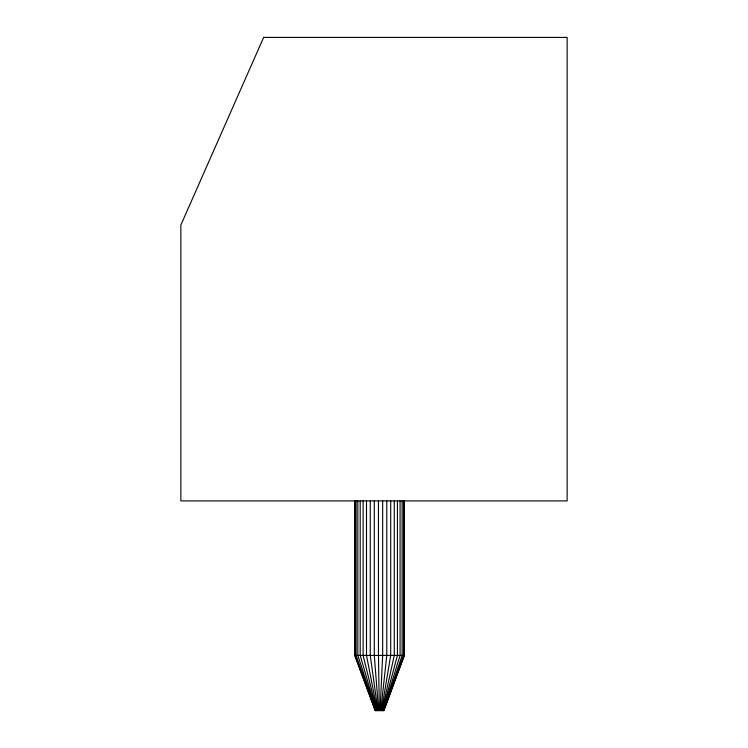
<?xml version="1.0" encoding="UTF-8"?>
<svg xmlns="http://www.w3.org/2000/svg" width="748" height="748" viewBox="0 0 748 748"><rect width="100%" height="100%" fill="white"/><g stroke="black" fill="none" stroke-linecap="round" stroke-linejoin="round"><path stroke-width="1.12" d="M380.068 710.6L382.667 655.416L382.667 500.917M380.779 710.6L386.791 655.416L386.791 500.917M381.461 710.6L390.699 655.416L390.699 500.917M382.078 710.6L394.28 655.416L394.28 500.917M382.63 710.6L397.44 655.416L397.44 500.917M383.088 710.6L400.087 655.416L400.087 500.917M383.444 710.6L402.144 655.416L402.144 500.917M383.687 710.6L403.546 655.416L403.546 500.917M383.808 710.6L404.257 655.416L404.257 500.917L404.35 655.416L383.827 710.6L375.206 710.6L354.683 655.416L354.683 500.917M354.683 655.416L404.35 655.416M375.272 710.6L355.048 655.416L355.048 500.917M375.459 710.6L356.104 655.416L356.104 500.917M375.758 710.6L357.843 655.416L357.843 500.917M376.169 710.6L360.199 655.416L360.199 500.917M376.674 710.6L363.117 655.416L363.117 500.917M377.254 710.6L366.501 655.416L366.501 500.917M377.908 710.6L370.26 655.416L370.26 500.917M378.61 710.6L374.29 655.416L374.29 500.917M379.339 710.6L378.46 655.416L378.46 500.917M263.642 37.4L180.866 225.017L180.866 500.917L567.134 500.917L567.134 37.4L263.642 37.4"/></g></svg>
